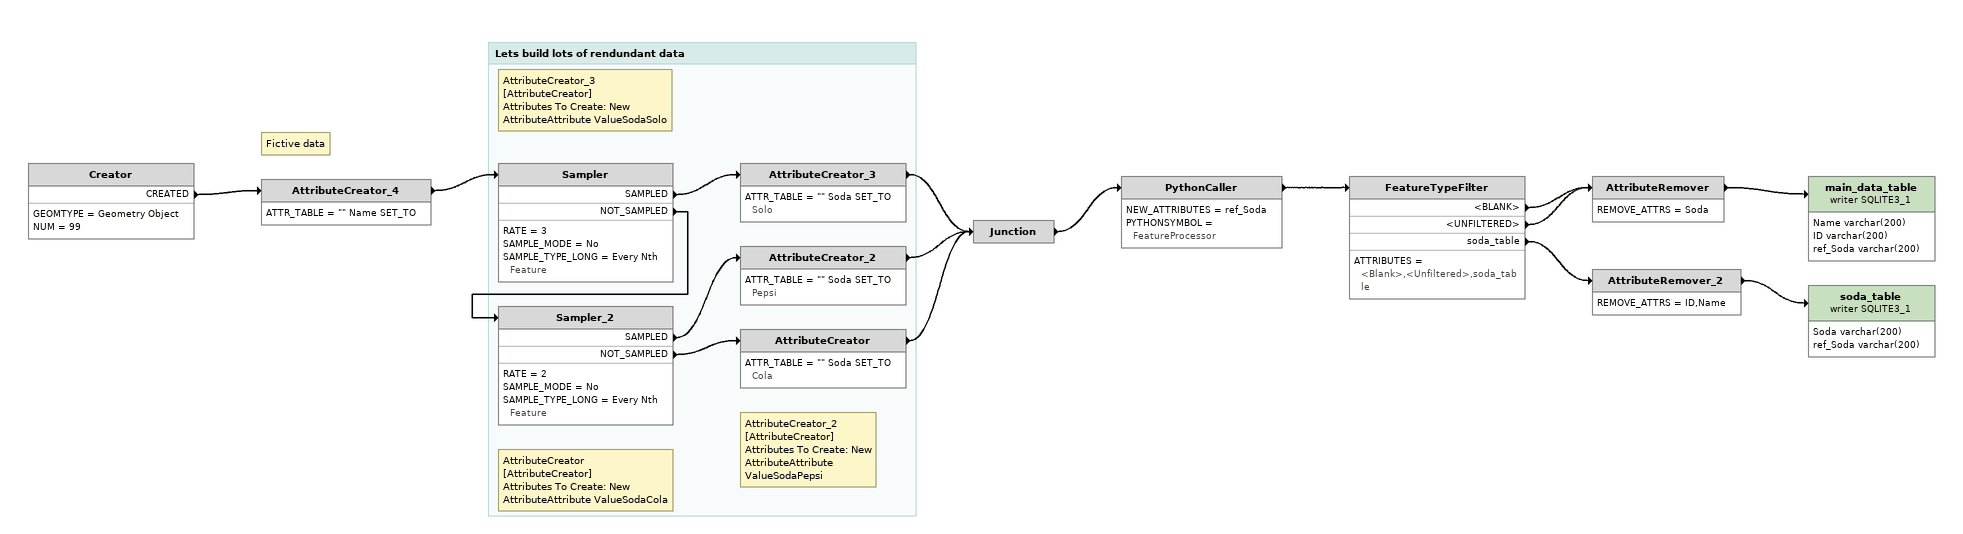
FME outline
Creator
    GEOMTYPE = Geometry Object
    NUM = 99
    CREATED -> AttributeCreator_4
Note: Fictive data
AttributeCreator_4
    ATTR_TABLE = "" Name SET_TO
    -> Sampler
Junction
    -> PythonCaller
PythonCaller
    NEW_ATTRIBUTES = ref_Soda
    PYTHONSYMBOL = FeatureProcessor
    -> FeatureTypeFilter
FeatureTypeFilter
    ATTRIBUTES = <Blank>,<Unfiltered>,soda_table
    <BLANK> -> AttributeRemover
    <UNFILTERED> -> AttributeRemover
    soda_table -> AttributeRemover_2
AttributeRemover
    REMOVE_ATTRS = Soda
    -> main_data_table (writer SQLITE3_1)
main_data_table (writer SQLITE3_1)
    attributes: Name varchar(200), ID varchar(200), ref_Soda varchar(200)
AttributeRemover_2
    REMOVE_ATTRS = ID,Name
    -> soda_table (writer SQLITE3_1)
soda_table (writer SQLITE3_1)
    attributes: Soda varchar(200), ref_Soda varchar(200)

Bookmark: Lets build lots of rendundant data
Sampler
    RATE = 3
    SAMPLE_MODE = No
    SAMPLE_TYPE_LONG = Every Nth Feature
    SAMPLED -> AttributeCreator_3
    NOT_SAMPLED -> Sampler_2
Note: AttributeCreator_3 [AttributeCreator] / Attributes To Create: New AttributeAttribute ValueSodaSolo
AttributeCreator_3
    ATTR_TABLE = "" Soda SET_TO Solo
    -> Junction
Sampler_2
    RATE = 2
    SAMPLE_MODE = No
    SAMPLE_TYPE_LONG = Every Nth Feature
    SAMPLED -> AttributeCreator_2
    NOT_SAMPLED -> AttributeCreator
Note: AttributeCreator_2 [AttributeCreator] / Attributes To Create: New AttributeAttribute ValueSodaPepsi
AttributeCreator_2
    ATTR_TABLE = "" Soda SET_TO Pepsi
    -> Junction
Note: AttributeCreator [AttributeCreator] / Attributes To Create: New AttributeAttribute ValueSodaCola
AttributeCreator
    ATTR_TABLE = "" Soda SET_TO Cola
    -> Junction
